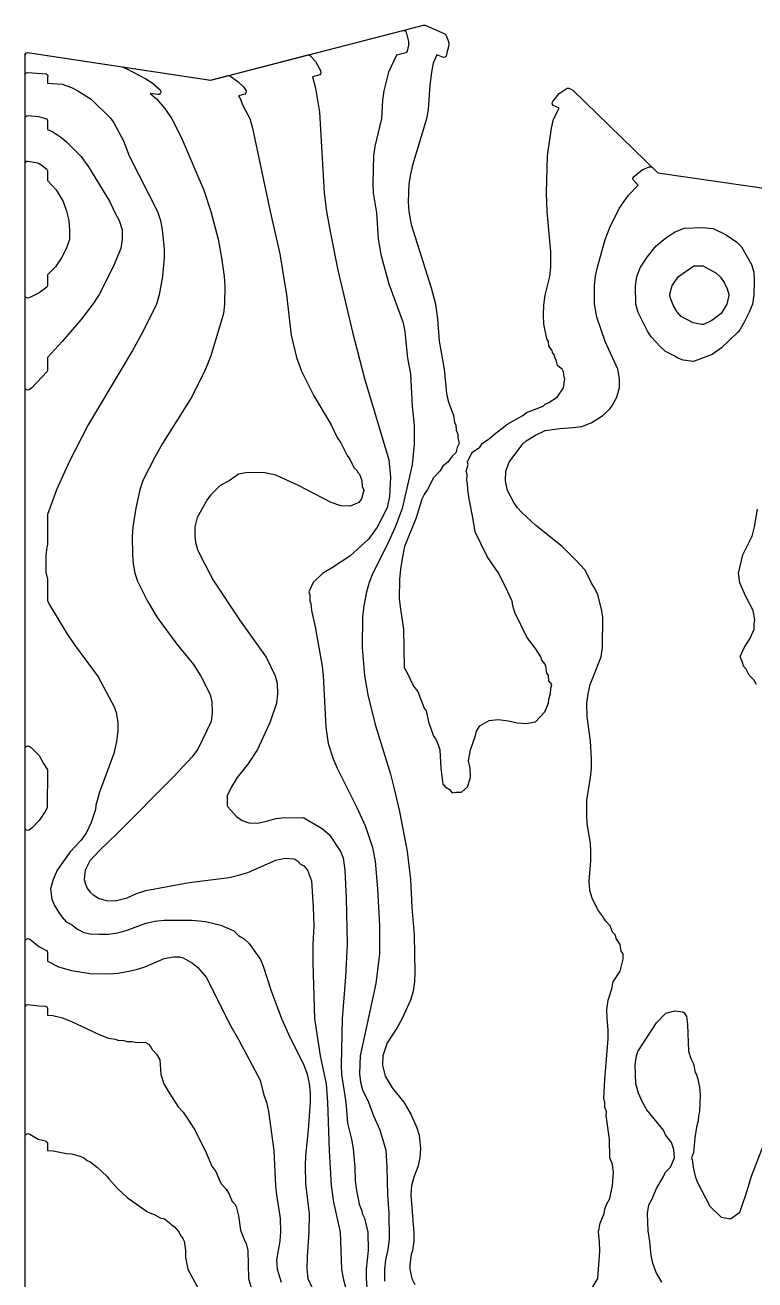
# Model space of a CAD drawing. Header units: millimetres. Extents: x 0 to 1688, y 0 to 1207.
# Drawn here: x 0 to 196.6, y 829.6 to 1167.7 of the extents above; entities that cross this region are included whole.
import ezdxf

# ---------------------------------------------------------------- set-up
doc = ezdxf.new("R2010")
doc.units = ezdxf.units.MM
doc.layers.add('CONTOUR_1m', color=8, linetype='Continuous')
doc.layers.add('CONTOUR_5m_INDEX', color=1, linetype='Continuous')

msp = doc.modelspace()

# ---------------------------------------------------------------- linework, layer by layer
at = {"layer": 'CONTOUR_1m'}
for points, elevation in [([(0, 367.13), (0, 1159.58), (0.05, 1159.86), (0.21, 1160.1), (0.65, 1160.32), (50, 1152.9), (107.32, 1167.71), (107.74, 1167.65), (113.02, 1165.34), (113.36, 1165.04), (114.02, 1163.26), (114.14, 1162.49), (114.07, 1161.89), (113.64, 1160.62), (113.44, 1159.38), (113.13, 1159.06), (112.69, 1158.97), (110.92, 1159.71), (109.94, 1157.48), (109.45, 1154.99), (109.04, 1151.54), (108.59, 1144.96), (108.14, 1142.46), (104.35, 1130.01), (103.77, 1127.51), (103.37, 1124.98), (103.22, 1119.98), (103.4, 1117.48), (104.02, 1113.99), (109.4, 1096.92), (110.56, 1092.54), (111.12, 1088.59), (111.51, 1082.52), (112.86, 1075.03), (113.47, 1068.44), (113.93, 1066.4), (115.36, 1062.5), (115.69, 1060.69), (116, 1059.93), (116.08, 1058.57), (116.54, 1057.53), (116.55, 1056.55), (116.95, 1055.01), (116.38, 1053.88), (116.06, 1052.49), (115, 1051.59), (113.83, 1049.98), (112.5, 1048.87), (111.74, 1047.48), (110, 1045.74), (108.42, 1042.55), (107.5, 1041.24), (106.88, 1040), (105.37, 1034.97), (102.21, 1027.2), (101.52, 1024.03), (101.09, 1021.09), (100.83, 1018.32), (100.79, 1013.31), (100.99, 1010.98), (101.91, 1004.95), (102.09, 994.59), (103.04, 992.98), (104.57, 989.57), (105.77, 988.11), (107.49, 983.64), (108, 982.9), (108.69, 979.98), (109.99, 976.1), (110.53, 975.48), (111.28, 973.74), (111.68, 972.47), (111.98, 967.51), (112.5, 963.14), (112.89, 962.89), (113.13, 962.5), (114.28, 961.78), (115, 960.85), (116.07, 961.07), (117.5, 961.03), (119.19, 962.5), (120.01, 965), (119.86, 967.5), (119.45, 969.44), (119.99, 972.44), (121.3, 976.28), (121.55, 977.49), (122.49, 978.92), (125, 980.32), (127.41, 980.59), (130.19, 980.24), (132.52, 979.68), (135, 979.55), (137.5, 979.94), (140, 982.66), (141.01, 985), (141.09, 986.08), (141.47, 987.5), (141.57, 989.06), (141.84, 990), (141.03, 991.05), (140.96, 992.5), (140.51, 993.09), (140.22, 995), (140, 995.57), (139.2, 996.59), (138.92, 997.5), (137.51, 999.7), (135.15, 1002.76), (131.9, 1009.4), (131.34, 1011.27), (131.15, 1012.5), (130.05, 1015.01), (127.56, 1019.98), (124.49, 1024.49), (121.25, 1031.2), (120.64, 1035.01), (119.59, 1040.03), (119.25, 1042.46), (119.18, 1044.19), (118.98, 1045), (119.09, 1046.6), (118.8, 1047.54), (119.3, 1049.3), (119.13, 1049.84), (119.16, 1050.15), (120.33, 1052.35), (120.55, 1052.6), (122.5, 1053.99), (123.21, 1055.04), (124.98, 1056.25), (126.39, 1057.52), (130.05, 1060.25), (134.08, 1062.49), (135.07, 1063.34), (139.53, 1065), (140.07, 1065.56), (141.04, 1066.04), (143.29, 1067.49), (145.02, 1070), (145.4, 1072.5), (145.2, 1072.86), (145, 1074.26), (144.67, 1075), (143.59, 1075.77), (143.41, 1075.99), (143.08, 1077.5), (142.76, 1077.86), (142.5, 1078.9), (142.08, 1079.51), (141.98, 1080), (141.1, 1081.17), (140.95, 1082.5), (140.55, 1083.14), (139.72, 1087.15), (139.64, 1089.62), (139.69, 1092.23), (140.09, 1094.96), (141.34, 1099.98), (141.62, 1102.52), (141.63, 1106.65), (140.62, 1117.48), (140.44, 1122.47), (140.74, 1132.46), (141.79, 1139.98), (142.28, 1142.39), (143.63, 1144.94), (143.88, 1145.28), (142.22, 1146.04), (142.01, 1146.33), (141.97, 1146.75), (142.12, 1147.08), (143.88, 1149.27), (145.98, 1150.71), (146.43, 1150.71), (147.55, 1150.19), (170.4, 1127.9), (240, 1117.81)], 524.3), ([(0, 367.13), (0, 1159.58), (0.05, 1159.86), (0.21, 1160.1), (0.65, 1160.32), (50, 1152.9), (101.75, 1166.27), (102.05, 1166.29), (102.33, 1166.18), (102.65, 1165.77), (103.23, 1163.32), (103.25, 1162.27), (102.94, 1160.69), (102.77, 1160.44), (102.51, 1160.27), (100.01, 1159.62), (97.85, 1155), (96.63, 1150.02), (96.29, 1147.49), (95.98, 1142.5), (94.22, 1135.02), (93.86, 1132.52), (93.67, 1124.99), (93.77, 1122.48), (94.62, 1117.09), (95.13, 1110.14), (95.85, 1105.87), (97.98, 1097.96), (101.82, 1087.5), (102.24, 1085.02), (102.98, 1078), (103.79, 1073.73), (104.25, 1065.01), (104.75, 1059.79), (104.79, 1054.75), (104.24, 1049.21), (101.58, 1037.45), (99.71, 1032.47), (97.49, 1027.67), (93.67, 1020.02), (92.69, 1017.52), (91.96, 1014.98), (91.24, 1011.25), (90.92, 1008.4), (90.83, 1000.02), (91.43, 992.48), (92.3, 987.29), (94.26, 979.27), (98.38, 965.9), (99.45, 961.94), (100.84, 955.82), (102.9, 945.03), (103.79, 937.47), (104.17, 930.01), (104.78, 922.48), (104.98, 912.48), (104.89, 909.96), (104.52, 907.45), (103.83, 905), (101.52, 900.02), (100.11, 897.48), (97.5, 893.47), (96.31, 890), (96.29, 887.5), (96.99, 884.49), (98.9, 881.37), (102.02, 877.46), (104.02, 874.09), (105.53, 870.58), (106.15, 868.57), (106.49, 865), (106.33, 862.5), (105.74, 860.05), (104.78, 857.52), (104.08, 855.02), (103.89, 852.51), (104.72, 842.19), (104.72, 839.94), (104.32, 837.5), (103.96, 836.44), (103.63, 833.63), (103.67, 832.5), (104.18, 830), (105, 828.35)], 529.3), ([(0, 367.13), (0, 1159.58), (0.16, 1160.04), (0.38, 1160.23), (0.65, 1160.32), (50, 1152.9), (76.23, 1159.66), (76.58, 1159.6), (76.85, 1159.4), (78.19, 1157.89), (79.57, 1155.5), (79.68, 1154.85), (79.58, 1154.57), (79.39, 1154.35), (77.43, 1153.79), (78.21, 1150.67), (79.31, 1144.26), (80.54, 1122.51), (81.17, 1117.49), (82.13, 1112.13), (84.2, 1101.71), (88.14, 1085), (91.41, 1072.49), (97.94, 1050.53), (98.42, 1045.92), (98.18, 1040.68), (97.5, 1037.6), (94.81, 1032.46), (92.5, 1029.24), (87.5, 1024.59), (82.52, 1021.35), (80.11, 1019.99), (77.61, 1017.5), (76.45, 1015), (76.7, 1014.16), (76.65, 1012.5), (76.94, 1011.86), (77.11, 1009.97), (78.11, 1005.59), (80.02, 994.98), (80.3, 992.48), (81.04, 978.56), (81.62, 974.12), (82.96, 970.02), (84.02, 967.51), (89.39, 956.92), (91.7, 951.75), (93.57, 946.13), (94.31, 942.46), (94.94, 934.99), (95.49, 925.02), (95.42, 917.46), (94.47, 909.44), (90.28, 890), (90.11, 885.13), (90.35, 882.85), (90.87, 880.87), (92.46, 877.53), (93.82, 873.8), (95.54, 870.05), (97.16, 864.57), (97.45, 859.93), (97.64, 852.64), (98, 847.48), (98.05, 840.59), (97.72, 837.76), (97.07, 835.02), (96.76, 832.52), (96.78, 829.28)], 534.3), ([(0, 367.13), (0, 1159.58), (0.16, 1160.04), (0.38, 1160.23), (0.65, 1160.32), (49.98, 1152.9), (54.66, 1154.1), (55, 1154.11), (55.72, 1153.72), (57.39, 1152.43), (58.81, 1151.05), (59.51, 1149.96), (59.48, 1149.45), (59.19, 1149.11), (57.44, 1148.62), (57.91, 1147.91), (58.61, 1146.08), (60.57, 1142.5), (61.27, 1139.98), (66.02, 1117.5), (68.61, 1106.09), (70.41, 1095.02), (71.63, 1084.16), (73.14, 1078.16), (74.49, 1074.46), (77.76, 1067.78), (82.48, 1060.04), (84.08, 1056.58), (85.02, 1055.17), (86.73, 1051.73), (87.51, 1050.75), (88.52, 1048.52), (89.45, 1047.64), (89.64, 1047.14), (90.05, 1046.75), (90.72, 1045.04), (90.82, 1043.32), (91.15, 1042.68), (91.2, 1042.38), (90.62, 1040.04), (89.92, 1039.05), (87.53, 1038.06), (85.03, 1038.22), (82.45, 1039.11), (73.64, 1043.62), (67.5, 1046.42), (64.59, 1047.09), (59.98, 1047.2), (57.5, 1046.71), (55, 1044.93), (52.5, 1043.7), (50.01, 1041.17), (49.1, 1040), (46.31, 1035), (45.76, 1032.5), (45.73, 1029.97), (45.93, 1028.41), (46.42, 1026.44), (47.23, 1024.74), (50.68, 1018.15), (57.76, 1007.5), (64.91, 997.41), (67.35, 992.36), (67.9, 990.4), (67.99, 987.5), (67.68, 985), (66.03, 979.96), (62.61, 972.5), (60.02, 968.59), (57.08, 965), (55.59, 962.48), (54.45, 960), (54.45, 957.48), (54.56, 957.06), (56.94, 954.44), (58.43, 953.43), (60.28, 952.78), (62.69, 952.69), (65.01, 953.19), (67.5, 953.95), (69.11, 954.14), (74.8, 954.19), (75.11, 954.12), (80, 951.28), (81.99, 949.54), (84.92, 945.01), (85.67, 943.31), (86.08, 939.98), (86.44, 932.51), (86.74, 920.03), (86.29, 911.28), (85.42, 899.99), (85.09, 887.48), (85.25, 884.98), (86.35, 877.48), (86.82, 871.82), (87.88, 867.52), (88.34, 864.97), (88.79, 860.02), (88.92, 856.44), (89.21, 854.2), (90, 850), (90.69, 848.23), (90.78, 847.5), (91.39, 846.28), (92.3, 842.5), (92.43, 837.5), (91.83, 832.48), (91.83, 829.98), (92.07, 827.53)], 539.3), ([(0, 367.13), (0, 1154.2), (0.06, 1154.48), (0.21, 1154.72), (0.66, 1154.94), (5.64, 1154.59), (5.98, 1154.33), (6.12, 1154), (6, 1153.47), (6, 1152.09), (10, 1151.77), (12.46, 1150.9), (14.22, 1150.01), (17.8, 1147.79), (23.1, 1142.5), (23.9, 1141.34), (26.47, 1136.53), (28.06, 1132.48), (35.69, 1117.5), (36.48, 1115.05), (36.95, 1112.53), (37.43, 1107.46), (37.42, 1104.97), (37, 1099.97), (36.15, 1095.04), (35.39, 1092.5), (31.69, 1085.02), (28.93, 1080.01), (17.03, 1059.99), (11.87, 1049.99), (8.49, 1042.51), (6, 1035.84), (6, 1027.79), (5.81, 1027), (5.55, 1024.87), (5.55, 1020.31), (5.99, 1018.4), (6, 1012.67), (6.56, 1011.54), (11.26, 1003.75), (13.28, 1000.77), (19.67, 992.1), (24.02, 984.02), (24.55, 982.5), (24.99, 979.93), (24.99, 977.45), (24.63, 974.67), (23.89, 971.43), (20.01, 961), (19.07, 957.51), (18.92, 956.37), (17.8, 952.83), (16.41, 949.94), (14.97, 948.02), (12.18, 944.98), (8.64, 940), (7.58, 937.52), (6.84, 935), (7.18, 932.16), (7.94, 930.47), (8.9, 928.88), (9.9, 927.43), (11.09, 926.12), (12.5, 925.37), (14.14, 924.14), (15.78, 923.26), (17.5, 922.84), (19.99, 922.73), (22.48, 922.8), (24.98, 923.15), (27.52, 923.84), (32.55, 925.69), (34.96, 926.24), (37.46, 926.51), (44.96, 926.56), (48.63, 926.19), (52.68, 925.18), (56.18, 923.68), (57.5, 922.39), (59.04, 921.49), (60.23, 920.31), (63.42, 915.93), (64.16, 914.12), (66.26, 907.49), (69.04, 900.01), (71.29, 894.99), (75.02, 887.71), (76, 885.05), (76.53, 882.54), (76.78, 880.04), (76.77, 877.48), (76.23, 870.01), (75.54, 863.05), (75.45, 860.46), (75.56, 855.54), (76.51, 847.45), (76.44, 842.48), (75.93, 835.91), (75.91, 832.52), (76.16, 830.02), (77.33, 827.5)], 549.3), ([(152.75, 827.52), (154.28, 830.02), (154.83, 837.36), (154.73, 839.75), (154.4, 842.54), (154.86, 844.92), (155.96, 847.5), (156.17, 848.66), (156.63, 849.94), (157.5, 851.54), (158.25, 855.03), (158.51, 858.54), (158.17, 860.67), (157.53, 862.54), (157.38, 867.52), (156.53, 873.94), (156.58, 875), (156.11, 876.05), (156.14, 877.5), (155.87, 878.43), (156.11, 883.62), (157.05, 894.57), (157.05, 897.03), (156.75, 899.96), (156.72, 902.5), (157.07, 905), (158.01, 908), (158.39, 909.92), (160.27, 912.78), (161.07, 916.07), (161.09, 917.5), (160.57, 918.15), (160.27, 920), (159.21, 921.59), (159.02, 922.5), (158.24, 923.34), (157.59, 925), (156.36, 926.36), (155.65, 927.52), (154.23, 929.34), (152.7, 932.5), (152.12, 934.51), (151.97, 937.02), (152.4, 942.49), (152.4, 945.01), (152.3, 947.32), (151.41, 952.46), (151.26, 955.03), (151.33, 958.87), (152.28, 965.01), (152.54, 967.52), (152.59, 969.98), (152.29, 974.81), (151.36, 981.3), (151.34, 985.05), (151.65, 987.53), (152.16, 990), (155.16, 997.5), (155.48, 1000.02), (155.62, 1008.14), (155.28, 1010.31), (154.23, 1014.23), (153.46, 1015.92), (152.45, 1017.51), (150.85, 1020.85), (148.46, 1023.48), (144.7, 1027.18), (137.52, 1032.9), (133.78, 1036.34), (132.61, 1037.67), (131.64, 1039.09), (129.93, 1042.29), (129.44, 1044.34), (129.42, 1045.01), (129.5, 1047.54), (130.4, 1049.97), (134.04, 1054.92), (134.96, 1055.7), (137.46, 1057.26), (140.04, 1058.44), (143.99, 1059.01), (147.49, 1059.24), (149.98, 1059.58), (152.5, 1060.55), (155.57, 1062.5), (157.48, 1064.3), (158.05, 1065.02), (159.37, 1067.5), (160.11, 1070.02), (160.1, 1072.5), (159.62, 1074.98), (156.25, 1082.47), (153.99, 1088.99), (153.38, 1092.5), (153.36, 1097.54), (153.62, 1100.04), (154.17, 1102.52), (156.27, 1109.97), (157.49, 1113.15), (160.03, 1118.3), (162.5, 1121.9), (165.16, 1124.62), (163.83, 1125.94), (163.69, 1126.35), (163.8, 1126.76), (166.17, 1128.67), (168.11, 1129.5), (168.46, 1129.55), (168.86, 1129.39), (170.41, 1127.89), (240, 1117.81)], 529.3), ([(197.01, 990), (196.27, 991.27), (195.01, 992.51), (194.2, 994.2), (193.49, 995.01), (193.31, 995.81), (192.73, 997.28), (192.73, 997.72), (193.7, 999.95), (195.29, 1002.5), (196.35, 1004.98), (196.34, 1006.34), (196.54, 1007.5), (196.06, 1010), (194.01, 1013.96), (192.55, 1017.43), (192.16, 1020.07), (193.32, 1025), (195.82, 1030), (196.48, 1032.48), (197.26, 1037.24)], 534.3), ([(0, 367.13), (0, 920.81), (0, 920.81), (0.12, 921.22), (0.38, 921.46), (0.72, 921.56), (1.07, 921.48), (1.61, 921.14), (3.69, 919.42), (5.77, 918.34), (6, 917.88), (6, 915.47), (8.98, 913.99), (12.52, 913.02), (17.5, 912.17), (22.48, 912.09), (25.02, 912.27), (27.51, 912.67), (30.02, 913.24), (32.51, 914.1), (37.5, 916.18), (40, 916.68), (41.57, 916.65), (42.53, 916.42), (45.07, 914.97), (46.42, 913.92), (48.81, 911.18), (55.42, 897.94), (57.51, 894.43), (63.32, 883.44), (64.32, 879.35), (65.05, 877.47), (65.57, 874.97), (66.96, 864.5), (67.46, 854.99), (67.73, 852.49), (68.69, 846.14), (68.78, 842.54), (68.59, 840.04), (67.67, 835), (67.86, 832.48), (69, 829)], 554.3), ([(0, 367.13), (0, 903.08), (0, 903.08), (0.17, 903.56), (0.4, 903.74), (0.68, 903.82), (3.69, 903.5), (5.49, 903.39), (5.84, 903.15), (5.99, 902.83), (6, 900.9), (7.5, 900.83), (10.04, 900.18), (12.52, 899.21), (19.99, 895.73), (22.48, 894.79), (24.34, 894.44), (25, 894.17), (26.58, 894.11), (27.5, 893.81), (28.81, 893.81), (30, 893.62), (31.2, 893.7), (32.39, 893.55), (33.26, 893.14), (33.82, 892.5), (34.23, 891.73), (35.41, 890.41), (36.25, 888.87), (36.52, 885), (37.33, 882.48), (38.79, 879.99), (41.24, 876.28), (42.53, 874.81), (45.69, 870.04), (48.8, 863.82), (50.3, 860.3), (51.41, 858.86), (52.51, 856.08), (52.9, 855.4), (54.15, 854.04), (55, 852.67), (55.76, 850.76), (56.46, 850.02), (56.83, 849.38), (57.51, 846.85), (58.04, 843.04), (59.22, 840.02), (59.55, 839.46), (59.95, 837.53), (60.14, 830), (60.9, 827.5)], 559.3), ([(171.49, 829.02), (170, 831.6), (169.06, 834.12), (168.61, 836.17), (168.28, 839.99), (167.81, 842.86), (167.68, 847.5), (168.03, 849.86), (168.79, 851.31), (170.03, 854.24), (171.98, 857.48), (172.47, 858.6), (173.85, 860.02), (174.88, 862.5), (174.77, 864.75), (174.13, 866.63), (172.52, 868.72), (171.95, 870), (167.5, 875.46), (166.3, 877.54), (165.23, 879.96), (164.48, 882.47), (164.36, 887.55), (164.65, 890), (165.02, 891.11), (170.05, 898.88), (172.36, 901.32), (172.62, 901.5), (175, 902.15), (177.13, 901.82), (177.54, 901.61), (178.11, 900.54), (178.39, 898.42), (178.7, 891.2), (179.3, 889.29), (180, 887.84), (180.49, 885.49), (180.83, 884.96), (181.2, 883.74), (181.63, 881.58), (181.81, 879.35), (181.69, 875), (181.4, 873.9), (181.31, 872.5), (180.8, 870.78), (180.36, 867.85), (180, 863.9), (179.51, 862.5), (179.71, 862.09), (179.9, 859.99), (180.48, 857.52), (181.04, 856.06), (184.45, 849.45), (187.5, 846.52), (190, 846.06), (192.5, 847.85), (194.12, 852.51), (195.66, 857.53), (199.5, 867.5)], 534.3), ([(0, 367.13), (0, 868.29), (0.06, 868.57), (0.22, 868.82), (0.46, 868.98), (0.75, 869.04), (1.26, 868.87), (3.5, 867.54), (5.45, 867.07), (5.71, 866.93), (5.91, 866.7), (6, 866.42), (6, 864.5), (7.53, 864.35), (11.15, 863.65), (12.59, 863.59), (15, 862.89), (15.79, 862.47), (16.76, 861.76), (17.5, 861.43), (19.44, 859.97), (22, 857.56), (22.51, 856.84), (24.99, 854.18), (27.52, 851.82), (32.97, 847.97), (34.95, 847.17), (36.36, 846.36), (37.56, 846.04), (38.93, 845), (39.41, 844.41), (40.11, 844.02), (41.42, 842.53), (41.75, 841.75), (42.5, 840.79), (42.86, 840.04), (43.16, 837.54), (43.18, 835.68), (43.79, 832.5), (46.5, 827.52)], 564.3)]:
    msp.add_lwpolyline(points, dxfattribs=dict(at, elevation=elevation))
for points, elevation in [([(1.09, 1069.39), (0.74, 1069.31), (0.39, 1069.4), (0.12, 1069.65), (0, 1070.06), (0, 1142.58), (0.06, 1142.87), (0.22, 1143.11), (0.46, 1143.27), (0.78, 1143.34), (3.57, 1143.1), (5.47, 1142.55), (5.73, 1142.41), (5.91, 1142.18), (6, 1141.9), (6, 1139.62), (7.5, 1138.94), (9.88, 1137.32), (11.22, 1136.18), (15, 1132.42), (17.1, 1129.56), (22.74, 1120.3), (24.35, 1116.87), (25.37, 1115.08), (26.11, 1112.53), (26.17, 1110.07), (25.76, 1107.5), (23.74, 1102.53), (19.98, 1095.16), (18.2, 1092.48), (14.99, 1088.29), (10.01, 1082.44), (6, 1078.11), (6, 1074.73), (5.92, 1074.39), (1.85, 1069.95), (1.09, 1069.39)], 554.3), ([(1.05, 1094.18), (0.68, 1094.12), (0.34, 1094.24), (0.09, 1094.51), (0, 1094.87), (0, 1130.31), (0.06, 1130.59), (0.21, 1130.83), (0.45, 1131), (0.73, 1131.06), (3.4, 1130.57), (4.37, 1130.03), (5.88, 1128.92), (6, 1128.51), (6, 1125.83), (8.35, 1123.35), (10.27, 1120.17), (11.19, 1117.54), (11.75, 1115.05), (11.99, 1112.46), (11.97, 1109.96), (11.08, 1107.45), (9.78, 1104.97), (8.17, 1102.57), (6, 1100.44), (6, 1097.5), (5.88, 1097.09), (3.81, 1095.54), (1.05, 1094.18)], 559.3), ([(164.43, 1097.44), (164.8, 1100), (165.76, 1102.5), (167.53, 1105.22), (169.95, 1108.2), (172.48, 1110.26), (174.93, 1111.94), (177.54, 1112.98), (182.46, 1113.18), (185.37, 1112.94), (188.81, 1111.24), (191.73, 1109.23), (193, 1107.95), (195.68, 1103.19), (196.25, 1101.17), (196.4, 1098.87), (196.27, 1095.04), (195.92, 1092.53), (194.99, 1090.38), (193.58, 1087.52), (192.5, 1085.64), (191.93, 1084.97), (187.53, 1080.76), (185.09, 1078.94), (180, 1077.09), (177.28, 1077.4), (175.61, 1078.06), (174.98, 1078.53), (172.53, 1079.74), (171.04, 1081.09), (168.63, 1083.71), (167.63, 1085.2), (165.14, 1090.23), (164.51, 1092.53), (164.43, 1097.44)], 534.3), ([(182.72, 1087.08), (182.26, 1087.02), (179.91, 1087.46), (176.7, 1089.21), (175.54, 1090.54), (174.6, 1092.1), (173.89, 1093.89), (173.67, 1094.89), (173.68, 1095.18), (174.31, 1097.5), (176.02, 1099.96), (179.81, 1102.7), (180.16, 1102.83), (182.53, 1102.87), (186.05, 1101), (187.27, 1099.77), (188.25, 1098.31), (189.14, 1096.64), (189.56, 1095.12), (189.55, 1094.81), (188.97, 1092.54), (187.49, 1090), (185, 1088.15), (182.72, 1087.08)], 539.3), ([(1.08, 950.82), (0.73, 950.74), (0.39, 950.83), (0.12, 951.08), (0, 951.49), (0, 972.74), (0.06, 973.03), (0.23, 973.28), (0.48, 973.44), (0.77, 973.49), (1.12, 973.39), (1.59, 973.09), (3.8, 970.91), (4.98, 968.73), (5.92, 967.26), (6, 966.92), (5.97, 956.91), (5.55, 956.13), (3.78, 953.42), (1.8, 951.33), (1.08, 950.82)], 554.3)]:
    msp.add_lwpolyline(points, close=True, dxfattribs=dict(at, elevation=elevation))
at = {"layer": 'CONTOUR_5m_INDEX', "elevation": 544.3}
msp.add_lwpolyline([(0, 367.13), (0, 1159.58), (0.16, 1160.04), (0.38, 1160.23), (0.65, 1160.32), (26.18, 1156.49), (27.42, 1155.95), (32.51, 1153.25), (34.21, 1152.16), (36.37, 1150.24), (36.55, 1149.92), (36.55, 1149.55), (36.38, 1149.23), (36.07, 1149.02), (35.71, 1148.99), (33.68, 1149.29), (35.35, 1147.8), (37.66, 1145.24), (39.54, 1142.46), (42.02, 1137.48), (48.16, 1123.2), (50, 1117.48), (51.98, 1110.03), (52.94, 1105.02), (53.6, 1099.97), (53.76, 1097.48), (53.75, 1092.55), (53.44, 1090), (49.99, 1078.62), (48.63, 1074.96), (44.93, 1067.53), (36.99, 1054.99), (35, 1051.49), (31.75, 1045.02), (30.88, 1042.48), (29.81, 1037.51), (29.01, 1032.52), (28.87, 1030.01), (28.91, 1025.01), (29.12, 1022.51), (29.53, 1020), (30.31, 1017.84), (32.95, 1012.51), (35.61, 1008.13), (40.89, 1000.91), (45.39, 995.46), (47.34, 992.29), (49.81, 987.31), (50.28, 985.37), (50.42, 982.5), (50.15, 980.07), (46.5, 972.57), (44.98, 970.57), (39.99, 965.13), (24.93, 950.01), (20.01, 945.32), (17.47, 942.5), (16.16, 940), (15.94, 937.5), (16.26, 936.24), (16.81, 935), (17.5, 934.07), (18.34, 933.34), (19.98, 932.39), (21.82, 931.82), (24.28, 931.78), (27.5, 932.58), (30, 933.77), (32.53, 934.49), (44.15, 936.67), (54.98, 938.08), (57.49, 938.62), (60.02, 939.39), (67.5, 942.67), (69.96, 943.25), (72.34, 943.07), (72.64, 942.99), (73.43, 942.47), (74.15, 941.65), (75.05, 941.18), (76.02, 940.03), (77.16, 937.12), (77.62, 930.02), (77.73, 925.03), (77.48, 919.99), (77.47, 915.01), (77.97, 900.02), (79.47, 890.01), (81.07, 882.45), (81.45, 877.49), (81.92, 864.43), (82.47, 855.01), (83.08, 850.56), (84.84, 842.5), (85.25, 832.52), (85.66, 830.02), (87.03, 825.02)], dxfattribs=at)

doc.saveas('drawing.dxf')
